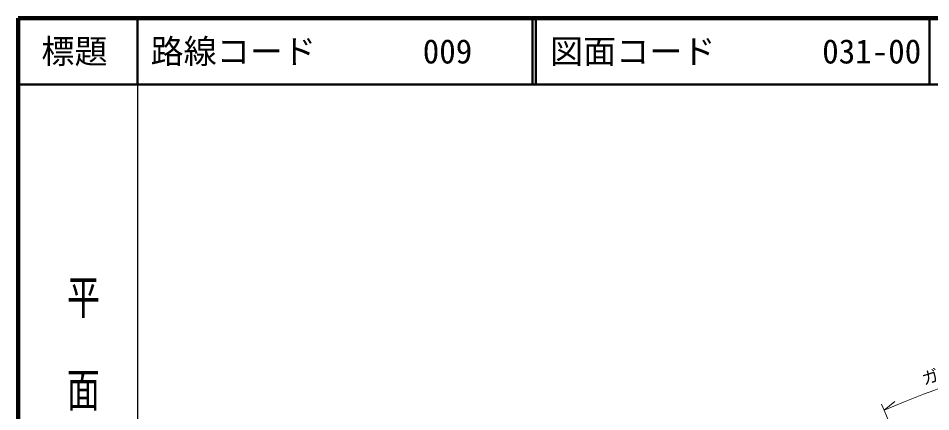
# Model space of a CAD drawing. Units: millimetres at full size, sheet at 1:1000; details may follow other scales. Extents: x 40000 to 680000, y 20000 to 380000.
# Drawn here: x 40000 to 177928, y 320560 to 380000 of the extents above; entities that cross this region are included whole.
import ezdxf
from ezdxf.enums import TextEntityAlignment as Align

# ---------------------------------------------------------------- set-up
doc = ezdxf.new("R2010")
doc.units = ezdxf.units.MM
doc.header["$LTSCALE"] = 1000
for name, color, linetype, lineweight in [('M-STR-HTXT', 7, 'Continuous', 13), ('M-TTL', 2, 'Continuous', 140), ('M-TTL-BAND', 7, 'Continuous', 25), ('M-TTL-LINE', 7, 'Continuous', 50)]:
    doc.layers.add(name, color=color, linetype=linetype, lineweight=lineweight)
doc.layers.add('M-TTL-TXT', color=7, linetype='Continuous')
doc.styles.add('@ＭＳ ゴシック', font='')
doc.styles.add('ＭＳ ゴシック', font='')
doc.styles.get('@ＭＳ ゴシック').set_extended_font_data('@MS Gothic')
doc.styles.get('ＭＳ ゴシック').set_extended_font_data('MS Gothic')

msp = doc.modelspace()

# ---------------------------------------------------------------- linework, layer by layer
at = {"layer": 'M-STR-HTXT'}
for p, q in [((170498, 321721), (170878, 320796)), ((170878, 320796), (172500, 322111)), ((170878, 320796), (173794, 321994)), ((170878, 320796), (180554, 297254))]:
    msp.add_line(p, q, dxfattribs=at)
msp.add_arc((228913, 187879), 145000, 101.96106, 112.34185, dxfattribs=at)
at = {"layer": 'M-TTL'}
for p, q in [((40000, 380000), (40000, 20000)), ((680000, 380000), (40000, 380000))]:
    msp.add_line(p, q, dxfattribs=at)
at = {"layer": 'M-TTL-BAND'}
msp.add_line((58000, 370000), (58000, 20000), dxfattribs=at)
at = {"layer": 'M-TTL-LINE'}
for p, q in [((58000, 380000), (58000, 370000)), ((117750, 380000), (117750, 370000)), ((118250, 380000), (118250, 370000)), ((177750, 380000), (177750, 370000)), ((40000, 370000), (680000, 370000))]:
    msp.add_line(p, q, dxfattribs=at)

# ---------------------------------------------------------------- texts
at = {"layer": 'M-STR-HTXT', "style": 'ＭＳ ゴシック'}
msp.add_text('ガードパイプ', height=1833, rotation=17.793, dxfattribs=at).set_placement((184244, 326352), align=Align.BOTTOM_CENTER)
at = {"layer": 'M-TTL-BAND', "style": '@ＭＳ ゴシック', "width": 1.4}
msp.add_text('平  面  図', height=3666, rotation=270, dxfattribs=at).set_placement((49777, 306475), align=Align.MIDDLE_RIGHT)
at = {"layer": 'M-TTL-TXT', "style": 'ＭＳ ゴシック'}
msp.add_text('標題', height=3666, dxfattribs=at).set_placement((48500, 375000), align=Align.MIDDLE_CENTER)
for s, p in [('路線コード', (60000, 375000)), ('009', (101142, 375000)), ('図面コード', (120380, 375000)), ('031-00', (161521, 375000))]:
    msp.add_text(s, height=3666, dxfattribs=at).set_placement(p, align=Align.MIDDLE_LEFT)

doc.saveas('drawing.dxf')
